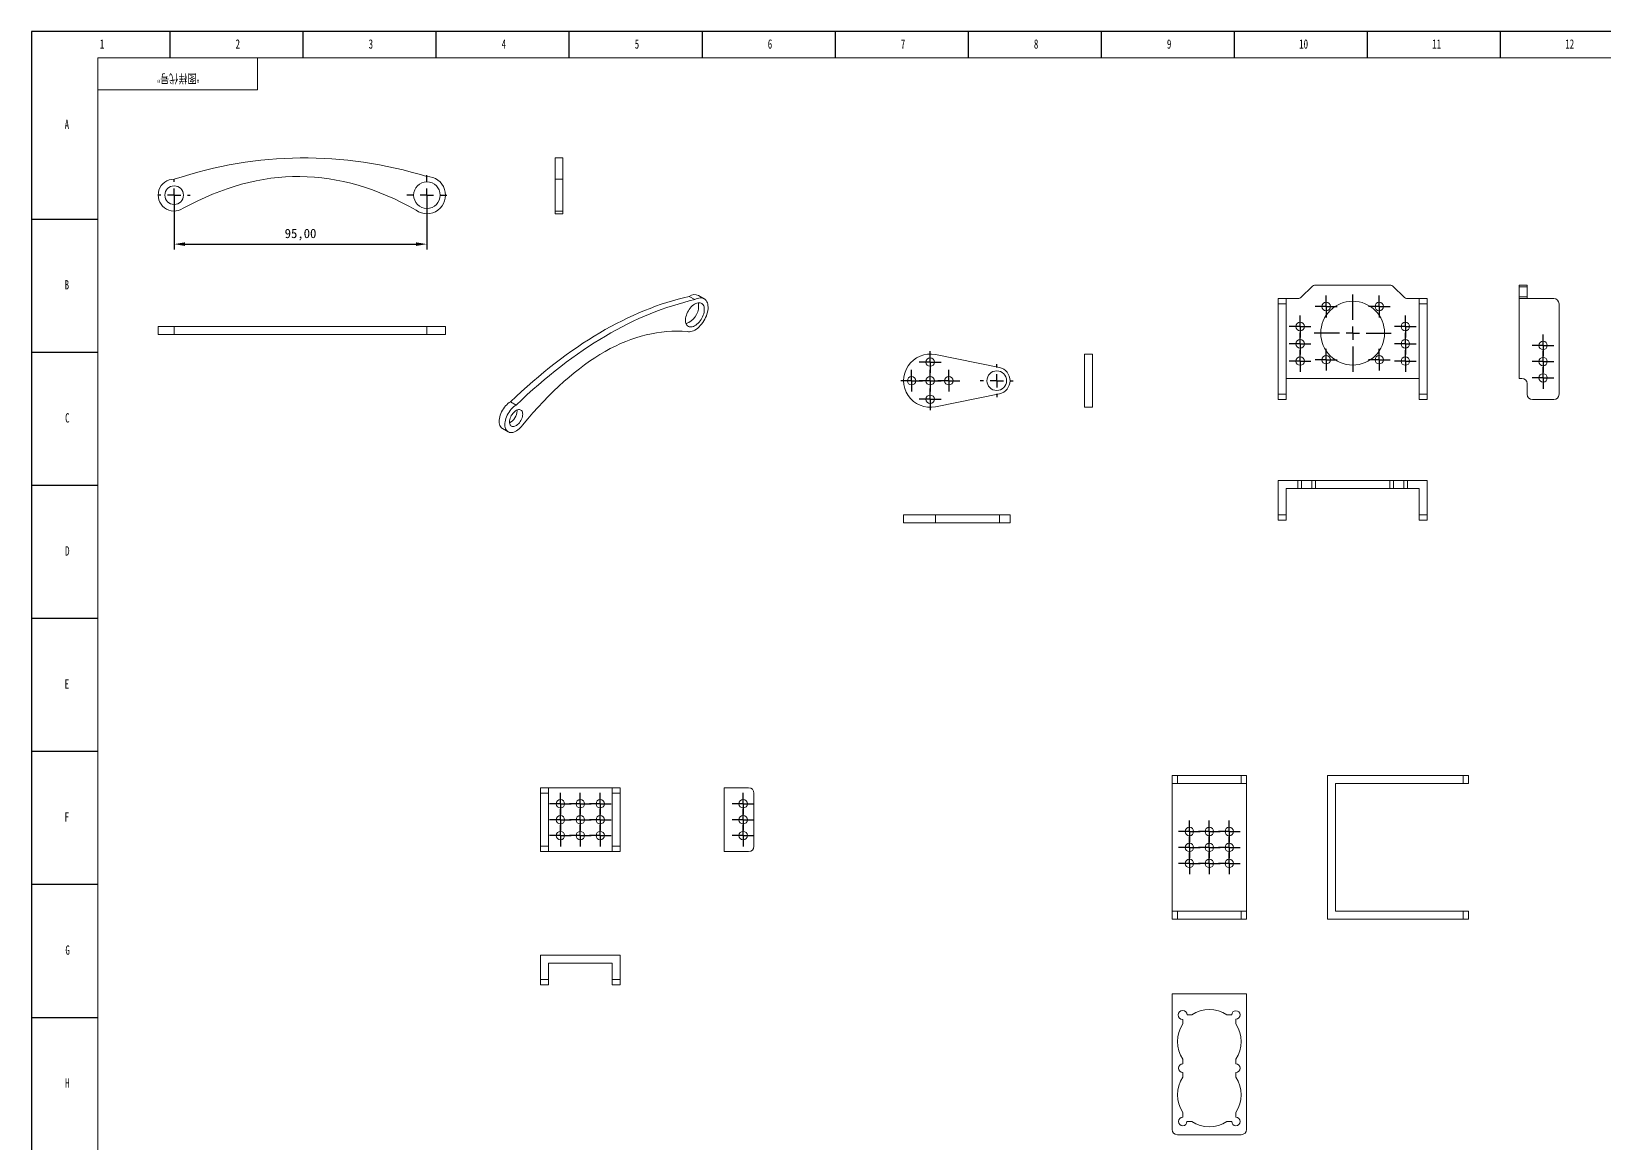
# Model space of a CAD drawing. Header units: millimetres. Extents: x 0 to 1189, y 0 to 841.
# Drawn here: x 0 to 591, y 423 to 841 of the extents above; entities that cross this region are included whole.
import ezdxf

# ---------------------------------------------------------------- set-up
doc = ezdxf.new("R2010")
doc.units = ezdxf.units.MM
doc.header["$PDSIZE"] = -1
for name, color, linetype in [('10', 7, 'Continuous'), ('5', 7, 'Continuous'), ('SLD-0', 7, 'Continuous')]:
    doc.layers.add(name, color=color, linetype=linetype)
doc.styles.add('SLDTEXTSTYLE0', font='TXT', dxfattribs={"width": 0.7, "bigfont": 'bigfont'})
doc.styles.add('SLDTEXTSTYLE5', font='TXT', dxfattribs={"width": 0.7})
doc.dimstyles.new('ISO-25', dxfattribs={"dimtxt": 2.5, "dimasz": 2.5, "dimexe": 1.25, "dimexo": 0.625, "dimtad": 1, "dimtxsty": 'Standard', "dimcen": 2.5, "dimadec": 0, "dimazin": 0, "dimtfac": 1, "dimtmove": 0, "dimatfit": 3, "dimfxl": 1, "dimarcsym": 0})

# ---------------------------------------------------------------- blocks, each defined once
blk = doc.blocks.new('SW_CENTERMARKSYMBOL_0')
at = {"layer": '10', "color": 0}
for p, q in [((0, 5), (0, 7.5)), ((-5, 0), (-7.5, 0)), ((0, 0), (-2.5, 0)), ((0, 0), (0, 2.5)), ((0, 0), (0, -2.5)), ((0, 0), (2.5, 0)), ((5, 0), (7.5, 0)), ((0, -5), (0, -7.5))]:
    blk.add_line(p, q, dxfattribs=at)
blk = doc.blocks.new('SW_CENTERMARKSYMBOL_1')
at = {"layer": '10', "color": 0}
for p, q in [((0, 5), (0, 6)), ((-5, 0), (-6, 0)), ((0, 0), (-2.5, 0)), ((0, 0), (0, 2.5)), ((0, 0), (0, -2.5)), ((0, 0), (2.5, 0)), ((5, 0), (6, 0)), ((0, -5), (0, -6))]:
    blk.add_line(p, q, dxfattribs=at)
blk = doc.blocks.new('SW_CENTERMARKSYMBOL_2')
at = {"layer": '10', "color": 0}
for p, q in [((0, 5), (0, 6.2)), ((-5, 0), (-6.2, 0)), ((0, 0), (-2.5, 0)), ((0, 0), (0, 2.5)), ((0, 0), (0, -2.5)), ((0, 0), (2.5, 0)), ((5, 0), (6.2, 0)), ((0, -5), (0, -6.2))]:
    blk.add_line(p, q, dxfattribs=at)
blk = doc.blocks.new('SW_CENTERMARKSYMBOL_3')
at = {"layer": '10', "color": 0}
for p, q in [((-2.5, 0), (-4.1, 0)), ((0, 0), (-2.5, 0)), ((0, 2.5), (0, 4.1)), ((0, 0), (0, 2.5)), ((0, 0), (0, -2.5)), ((0, 0), (2.5, 0)), ((2.5, 0), (4.1, 0)), ((0, -2.5), (0, -4.1))]:
    blk.add_line(p, q, dxfattribs=at)
blk = doc.blocks.new('SW_CENTERMARKSYMBOL_4')
at = {"layer": '10', "color": 0}
for p, q in [((-2.5, 0), (-4.1, 0)), ((0, 0), (-2.5, 0)), ((0, 2.5), (0, 4.1)), ((0, 0), (0, 2.5)), ((0, 0), (0, -2.5)), ((0, 0), (2.5, 0)), ((2.5, 0), (4.1, 0)), ((0, -2.5), (0, -4.1))]:
    blk.add_line(p, q, dxfattribs=at)
blk = doc.blocks.new('SW_CENTERMARKSYMBOL_5')
at = {"layer": '10', "color": 0}
for p, q in [((-2.5, 0), (-4.1, 0)), ((0, 0), (-2.5, 0)), ((0, 2.5), (0, 4.1)), ((0, 0), (0, 2.5)), ((0, 0), (0, -2.5)), ((0, 0), (2.5, 0)), ((2.5, 0), (4.1, 0)), ((0, -2.5), (0, -4.1))]:
    blk.add_line(p, q, dxfattribs=at)
blk = doc.blocks.new('SW_CENTERMARKSYMBOL_6')
at = {"layer": '10', "color": 0}
for p, q in [((-2.5, 0), (-4.1, 0)), ((0, 0), (-2.5, 0)), ((0, 2.5), (0, 4.1)), ((0, 0), (0, 2.5)), ((0, 0), (0, -2.5)), ((0, 0), (2.5, 0)), ((2.5, 0), (4.1, 0)), ((0, -2.5), (0, -4.1))]:
    blk.add_line(p, q, dxfattribs=at)
blk = doc.blocks.new('SW_CENTERMARKSYMBOL_7')
at = {"layer": '10', "color": 0}
for p, q in [((-2.5, 0), (-4.1, 0)), ((0, 0), (-2.5, 0)), ((0, 2.5), (0, 4.1)), ((0, 0), (0, 2.5)), ((0, 0), (0, -2.5)), ((0, 0), (2.5, 0)), ((2.5, 0), (4.1, 0)), ((0, -2.5), (0, -4.1))]:
    blk.add_line(p, q, dxfattribs=at)
blk = doc.blocks.new('SW_CENTERMARKSYMBOL_8')
at = {"layer": '10', "color": 0}
for p, q in [((-2.5, 0), (-4.1, 0)), ((0, 0), (-2.5, 0)), ((0, 2.5), (0, 4.1)), ((0, 0), (0, 2.5)), ((0, 0), (0, -2.5)), ((0, 0), (2.5, 0)), ((2.5, 0), (4.1, 0)), ((0, -2.5), (0, -4.1))]:
    blk.add_line(p, q, dxfattribs=at)
blk = doc.blocks.new('SW_CENTERMARKSYMBOL_9')
at = {"layer": '10', "color": 0}
for p, q in [((-2.5, 0), (-4.1, 0)), ((0, 0), (-2.5, 0)), ((0, 2.5), (0, 4.1)), ((0, 0), (0, 2.5)), ((0, 0), (0, -2.5)), ((0, 0), (2.5, 0)), ((2.5, 0), (4.1, 0)), ((0, -2.5), (0, -4.1))]:
    blk.add_line(p, q, dxfattribs=at)
blk = doc.blocks.new('SW_CENTERMARKSYMBOL_10')
at = {"layer": '10', "color": 0}
for p, q in [((-2.5, 0), (-4.1, 0)), ((0, 0), (-2.5, 0)), ((0, 2.5), (0, 4.1)), ((0, 0), (0, 2.5)), ((0, 0), (0, -2.5)), ((0, 0), (2.5, 0)), ((2.5, 0), (4.1, 0)), ((0, -2.5), (0, -4.1))]:
    blk.add_line(p, q, dxfattribs=at)
blk = doc.blocks.new('SW_CENTERMARKSYMBOL_11')
at = {"layer": '10', "color": 0}
for p, q in [((-2.5, 0), (-4.1, 0)), ((0, 0), (-2.5, 0)), ((0, 2.5), (0, 4.1)), ((0, 0), (0, 2.5)), ((0, 0), (0, -2.5)), ((0, 0), (2.5, 0)), ((2.5, 0), (4.1, 0)), ((0, -2.5), (0, -4.1))]:
    blk.add_line(p, q, dxfattribs=at)
blk = doc.blocks.new('SW_CENTERMARKSYMBOL_12')
at = {"layer": '10', "color": 0}
for p, q in [((-2.5, 0), (-4.1, 0)), ((0, 0), (-2.5, 0)), ((0, 2.5), (0, 4.1)), ((0, 0), (0, 2.5)), ((0, 0), (0, -2.5)), ((0, 0), (2.5, 0)), ((2.5, 0), (4.1, 0)), ((0, -2.5), (0, -4.1))]:
    blk.add_line(p, q, dxfattribs=at)
blk = doc.blocks.new('SW_CENTERMARKSYMBOL_13')
at = {"layer": '10', "color": 0}
for p, q in [((-2.5, 0), (-4.1, 0)), ((0, 0), (-2.5, 0)), ((0, 2.5), (0, 4.1)), ((0, 0), (0, 2.5)), ((0, 0), (0, -2.5)), ((0, 0), (2.5, 0)), ((2.5, 0), (4.1, 0)), ((0, -2.5), (0, -4.1))]:
    blk.add_line(p, q, dxfattribs=at)
blk = doc.blocks.new('SW_CENTERMARKSYMBOL_14')
at = {"layer": '10', "color": 0}
for p, q in [((-2.5, 0), (-4.1, 0)), ((0, 0), (-2.5, 0)), ((0, 2.5), (0, 4.1)), ((0, 0), (0, 2.5)), ((0, 0), (0, -2.5)), ((0, 0), (2.5, 0)), ((2.5, 0), (4.1, 0)), ((0, -2.5), (0, -4.1))]:
    blk.add_line(p, q, dxfattribs=at)
blk = doc.blocks.new('SW_CENTERMARKSYMBOL_15')
at = {"layer": '10', "color": 0}
for p, q in [((0, 5), (0, 14.5)), ((-5, 0), (-14.5, 0)), ((0, 0), (-2.5, 0)), ((0, 0), (0, 2.5)), ((0, 0), (0, -2.5)), ((0, 0), (2.5, 0)), ((5, 0), (14.5, 0)), ((0, -5), (0, -14.5))]:
    blk.add_line(p, q, dxfattribs=at)
blk = doc.blocks.new('SW_CENTERMARKSYMBOL_16')
at = {"layer": '10', "color": 0}
for p, q in [((-2.5, 0), (-4.1, 0)), ((0, 0), (-2.5, 0)), ((0, 2.5), (0, 4.1)), ((0, 0), (0, 2.5)), ((0, 0), (0, -2.5)), ((0, 0), (2.5, 0)), ((2.5, 0), (4.1, 0)), ((0, -2.5), (0, -4.1))]:
    blk.add_line(p, q, dxfattribs=at)
blk = doc.blocks.new('SW_CENTERMARKSYMBOL_17')
at = {"layer": '10', "color": 0}
for p, q in [((-2.5, 0), (-4.1, 0)), ((0, 0), (-2.5, 0)), ((0, 2.5), (0, 4.1)), ((0, 0), (0, 2.5)), ((0, 0), (0, -2.5)), ((0, 0), (2.5, 0)), ((2.5, 0), (4.1, 0)), ((0, -2.5), (0, -4.1))]:
    blk.add_line(p, q, dxfattribs=at)
blk = doc.blocks.new('SW_CENTERMARKSYMBOL_18')
at = {"layer": '10', "color": 0}
for p, q in [((-2.5, 0), (-4.1, 0)), ((0, 0), (-2.5, 0)), ((0, 2.5), (0, 4.1)), ((0, 0), (0, 2.5)), ((0, 0), (0, -2.5)), ((0, 0), (2.5, 0)), ((2.5, 0), (4.1, 0)), ((0, -2.5), (0, -4.1))]:
    blk.add_line(p, q, dxfattribs=at)
blk = doc.blocks.new('SW_CENTERMARKSYMBOL_19')
at = {"layer": '10', "color": 0}
for p, q in [((-2.5, 0), (-4.1, 0)), ((0, 0), (-2.5, 0)), ((0, 2.5), (0, 4.1)), ((0, 0), (0, 2.5)), ((0, 0), (0, -2.5)), ((0, 0), (2.5, 0)), ((2.5, 0), (4.1, 0)), ((0, -2.5), (0, -4.1))]:
    blk.add_line(p, q, dxfattribs=at)
blk = doc.blocks.new('SW_CENTERMARKSYMBOL_20')
at = {"layer": '10', "color": 0}
for p, q in [((-2.5, 0), (-4.1, 0)), ((0, 0), (-2.5, 0)), ((0, 2.5), (0, 4.1)), ((0, 0), (0, 2.5)), ((0, 0), (0, -2.5)), ((0, 0), (2.5, 0)), ((2.5, 0), (4.1, 0)), ((0, -2.5), (0, -4.1))]:
    blk.add_line(p, q, dxfattribs=at)
blk = doc.blocks.new('SW_CENTERMARKSYMBOL_21')
at = {"layer": '10', "color": 0}
for p, q in [((-2.5, 0), (-4.1, 0)), ((0, 0), (-2.5, 0)), ((0, 2.5), (0, 4.1)), ((0, 0), (0, 2.5)), ((0, 0), (0, -2.5)), ((0, 0), (2.5, 0)), ((2.5, 0), (4.1, 0)), ((0, -2.5), (0, -4.1))]:
    blk.add_line(p, q, dxfattribs=at)
blk = doc.blocks.new('SW_CENTERMARKSYMBOL_48')
at = {"layer": '10', "color": 0}
for p, q in [((-2.5, 0), (-4.1, 0)), ((0, 0), (-2.5, 0)), ((0, 2.5), (0, 4.1)), ((0, 0), (0, 2.5)), ((0, 0), (0, -2.5)), ((0, 0), (2.5, 0)), ((2.5, 0), (4.1, 0)), ((0, -2.5), (0, -4.1))]:
    blk.add_line(p, q, dxfattribs=at)
blk = doc.blocks.new('SW_CENTERMARKSYMBOL_49')
at = {"layer": '10', "color": 0}
for p, q in [((-2.5, 0), (-4.1, 0)), ((0, 0), (-2.5, 0)), ((0, 2.5), (0, 4.1)), ((0, 0), (0, 2.5)), ((0, 0), (0, -2.5)), ((0, 0), (2.5, 0)), ((2.5, 0), (4.1, 0)), ((0, -2.5), (0, -4.1))]:
    blk.add_line(p, q, dxfattribs=at)
blk = doc.blocks.new('SW_CENTERMARKSYMBOL_50')
at = {"layer": '10', "color": 0}
for p, q in [((-2.5, 0), (-4.1, 0)), ((0, 0), (-2.5, 0)), ((0, 2.5), (0, 4.1)), ((0, 0), (0, 2.5)), ((0, 0), (0, -2.5)), ((0, 0), (2.5, 0)), ((2.5, 0), (4.1, 0)), ((0, -2.5), (0, -4.1))]:
    blk.add_line(p, q, dxfattribs=at)
blk = doc.blocks.new('SW_CENTERMARKSYMBOL_51')
at = {"layer": '10', "color": 0}
for p, q in [((-2.5, 0), (-4.1, 0)), ((0, 0), (-2.5, 0)), ((0, 2.5), (0, 4.1)), ((0, 0), (0, 2.5)), ((0, 0), (0, -2.5)), ((0, 0), (2.5, 0)), ((2.5, 0), (4.1, 0)), ((0, -2.5), (0, -4.1))]:
    blk.add_line(p, q, dxfattribs=at)
blk = doc.blocks.new('SW_CENTERMARKSYMBOL_52')
at = {"layer": '10', "color": 0}
for p, q in [((-2.5, 0), (-4.1, 0)), ((0, 0), (-2.5, 0)), ((0, 2.5), (0, 4.1)), ((0, 0), (0, 2.5)), ((0, 0), (0, -2.5)), ((0, 0), (2.5, 0)), ((2.5, 0), (4.1, 0)), ((0, -2.5), (0, -4.1))]:
    blk.add_line(p, q, dxfattribs=at)
blk = doc.blocks.new('SW_CENTERMARKSYMBOL_53')
at = {"layer": '10', "color": 0}
for p, q in [((-2.5, 0), (-4.1, 0)), ((0, 0), (-2.5, 0)), ((0, 2.5), (0, 4.1)), ((0, 0), (0, 2.5)), ((0, 0), (0, -2.5)), ((0, 0), (2.5, 0)), ((2.5, 0), (4.1, 0)), ((0, -2.5), (0, -4.1))]:
    blk.add_line(p, q, dxfattribs=at)
blk = doc.blocks.new('SW_CENTERMARKSYMBOL_54')
at = {"layer": '10', "color": 0}
for p, q in [((-2.5, 0), (-4.1, 0)), ((0, 0), (-2.5, 0)), ((0, 2.5), (0, 4.1)), ((0, 0), (0, 2.5)), ((0, 0), (0, -2.5)), ((0, 0), (2.5, 0)), ((2.5, 0), (4.1, 0)), ((0, -2.5), (0, -4.1))]:
    blk.add_line(p, q, dxfattribs=at)
blk = doc.blocks.new('SW_CENTERMARKSYMBOL_55')
at = {"layer": '10', "color": 0}
for p, q in [((-2.5, 0), (-4.1, 0)), ((0, 0), (-2.5, 0)), ((0, 2.5), (0, 4.1)), ((0, 0), (0, 2.5)), ((0, 0), (0, -2.5)), ((0, 0), (2.5, 0)), ((2.5, 0), (4.1, 0)), ((0, -2.5), (0, -4.1))]:
    blk.add_line(p, q, dxfattribs=at)
blk = doc.blocks.new('SW_CENTERMARKSYMBOL_56')
at = {"layer": '10', "color": 0}
for p, q in [((-2.5, 0), (-4.1, 0)), ((0, 0), (-2.5, 0)), ((0, 2.5), (0, 4.1)), ((0, 0), (0, 2.5)), ((0, 0), (0, -2.5)), ((0, 0), (2.5, 0)), ((2.5, 0), (4.1, 0)), ((0, -2.5), (0, -4.1))]:
    blk.add_line(p, q, dxfattribs=at)
blk = doc.blocks.new('SW_CENTERMARKSYMBOL_57')
at = {"layer": '10', "color": 0}
for p, q in [((-2.5, 0), (-4.1, 0)), ((0, 0), (-2.5, 0)), ((0, 2.5), (0, 4.1)), ((0, 0), (0, 2.5)), ((0, 0), (0, -2.5)), ((0, 0), (2.5, 0)), ((2.5, 0), (4.1, 0)), ((0, -2.5), (0, -4.1))]:
    blk.add_line(p, q, dxfattribs=at)
blk = doc.blocks.new('SW_CENTERMARKSYMBOL_58')
at = {"layer": '10', "color": 0}
for p, q in [((-2.5, 0), (-4.1, 0)), ((0, 0), (-2.5, 0)), ((0, 2.5), (0, 4.1)), ((0, 0), (0, 2.5)), ((0, 0), (0, -2.5)), ((0, 0), (2.5, 0)), ((2.5, 0), (4.1, 0)), ((0, -2.5), (0, -4.1))]:
    blk.add_line(p, q, dxfattribs=at)
blk = doc.blocks.new('SW_CENTERMARKSYMBOL_59')
at = {"layer": '10', "color": 0}
for p, q in [((-2.5, 0), (-4.1, 0)), ((0, 0), (-2.5, 0)), ((0, 2.5), (0, 4.1)), ((0, 0), (0, 2.5)), ((0, 0), (0, -2.5)), ((0, 0), (2.5, 0)), ((2.5, 0), (4.1, 0)), ((0, -2.5), (0, -4.1))]:
    blk.add_line(p, q, dxfattribs=at)
blk = doc.blocks.new('SW_CENTERMARKSYMBOL_60')
at = {"layer": '10', "color": 0}
for p, q in [((-2.5, 0), (-4.1, 0)), ((0, 0), (-2.5, 0)), ((0, 2.5), (0, 4.1)), ((0, 0), (0, 2.5)), ((0, 0), (0, -2.5)), ((0, 0), (2.5, 0)), ((2.5, 0), (4.1, 0)), ((0, -2.5), (0, -4.1))]:
    blk.add_line(p, q, dxfattribs=at)
blk = doc.blocks.new('SW_CENTERMARKSYMBOL_61')
at = {"layer": '10', "color": 0}
for p, q in [((-2.5, 0), (-4.1, 0)), ((0, 0), (-2.5, 0)), ((0, 2.5), (0, 4.1)), ((0, 0), (0, 2.5)), ((0, 0), (0, -2.5)), ((0, 0), (2.5, 0)), ((2.5, 0), (4.1, 0)), ((0, -2.5), (0, -4.1))]:
    blk.add_line(p, q, dxfattribs=at)
blk = doc.blocks.new('SW_CENTERMARKSYMBOL_62')
at = {"layer": '10', "color": 0}
for p, q in [((-2.5, 0), (-4.1, 0)), ((0, 0), (-2.5, 0)), ((0, 2.5), (0, 4.1)), ((0, 0), (0, 2.5)), ((0, 0), (0, -2.5)), ((0, 0), (2.5, 0)), ((2.5, 0), (4.1, 0)), ((0, -2.5), (0, -4.1))]:
    blk.add_line(p, q, dxfattribs=at)
blk = doc.blocks.new('SW_CENTERMARKSYMBOL_63')
at = {"layer": '10', "color": 0}
for p, q in [((-2.5, 0), (-4.1, 0)), ((0, 0), (-2.5, 0)), ((0, 2.5), (0, 4.1)), ((0, 0), (0, 2.5)), ((0, 0), (0, -2.5)), ((0, 0), (2.5, 0)), ((2.5, 0), (4.1, 0)), ((0, -2.5), (0, -4.1))]:
    blk.add_line(p, q, dxfattribs=at)
blk = doc.blocks.new('SW_CENTERMARKSYMBOL_64')
at = {"layer": '10', "color": 0}
for p, q in [((-2.5, 0), (-4.1, 0)), ((0, 0), (-2.5, 0)), ((0, 2.5), (0, 4.1)), ((0, 0), (0, 2.5)), ((0, 0), (0, -2.5)), ((0, 0), (2.5, 0)), ((2.5, 0), (4.1, 0)), ((0, -2.5), (0, -4.1))]:
    blk.add_line(p, q, dxfattribs=at)
blk = doc.blocks.new('SW_CENTERMARKSYMBOL_65')
at = {"layer": '10', "color": 0}
for p, q in [((-2.5, 0), (-4.1, 0)), ((0, 0), (-2.5, 0)), ((0, 2.5), (0, 4.1)), ((0, 0), (0, 2.5)), ((0, 0), (0, -2.5)), ((0, 0), (2.5, 0)), ((2.5, 0), (4.1, 0)), ((0, -2.5), (0, -4.1))]:
    blk.add_line(p, q, dxfattribs=at)
blk = doc.blocks.new('SW_CENTERMARKSYMBOL_66')
at = {"layer": '10', "color": 0}
for p, q in [((-2.5, 0), (-4.1, 0)), ((0, 0), (-2.5, 0)), ((0, 2.5), (0, 4.1)), ((0, 0), (0, 2.5)), ((0, 0), (0, -2.5)), ((0, 0), (2.5, 0)), ((2.5, 0), (4.1, 0)), ((0, -2.5), (0, -4.1))]:
    blk.add_line(p, q, dxfattribs=at)
blk = doc.blocks.new('SW_CENTERMARKSYMBOL_67')
at = {"layer": '10', "color": 0}
for p, q in [((-2.5, 0), (-4.1, 0)), ((0, 0), (-2.5, 0)), ((0, 2.5), (0, 4.1)), ((0, 0), (0, 2.5)), ((0, 0), (0, -2.5)), ((0, 0), (2.5, 0)), ((2.5, 0), (4.1, 0)), ((0, -2.5), (0, -4.1))]:
    blk.add_line(p, q, dxfattribs=at)
blk = doc.blocks.new('SW_CENTERMARKSYMBOL_68')
at = {"layer": '10', "color": 0}
for p, q in [((-2.5, 0), (-4.1, 0)), ((0, 0), (-2.5, 0)), ((0, 2.5), (0, 4.1)), ((0, 0), (0, 2.5)), ((0, 0), (0, -2.5)), ((0, 0), (2.5, 0)), ((2.5, 0), (4.1, 0)), ((0, -2.5), (0, -4.1))]:
    blk.add_line(p, q, dxfattribs=at)
blk = doc.blocks.new('*D135')
at = {"color": 0, "lineweight": -2}
for p, q in [((53.62, 779.48), (53.62, 759.07)), ((148.62, 779.48), (148.62, 759.07)), ((57.7, 761.07), (144.54, 761.07))]:
    blk.add_line(p, q, dxfattribs=at)
at = {"color": 0}
for points in [[(57.7, 761.75), (57.7, 760.39), (53.62, 761.07)], [(144.54, 761.75), (144.54, 760.39), (148.62, 761.07)]]:
    blk.add_solid(points, dxfattribs=at)
at = {"layer": 'Defpoints', "color": 0}
for p in [(53.62, 779.48), (148.62, 779.48), (148.62, 761.07)]:
    blk.add_point(p, dxfattribs=at)
at = {"color": 0, "insert": (101.12, 764.64), "char_height": 3.5, "attachment_point": 5}
blk.add_mtext('95,00', dxfattribs=at)

msp = doc.modelspace()

# ---------------------------------------------------------------- linework, layer by layer
at = {"color": 7, "linetype": 'Continuous', "lineweight": 15}
for p, q in [((199.758, 793.487), (196.758, 793.487)), ((199.758, 785.48), (196.758, 785.48)), ((196.758, 785.48), (196.758, 773.48)), ((199.758, 785.48), (199.758, 773.48)), ((196.758, 773.48), (199.758, 773.48)), ((196.758, 773.48), (196.758, 772.48)), ((196.758, 772.48), (199.758, 772.48)), ((199.758, 773.48), (199.758, 772.48)), ((477.339, 741.22), (481.17, 745.051)), ((510.475, 745.637), (482.584, 745.637)), ((515.72, 741.22), (511.889, 745.051)), ((559.069, 745.637), (562.069, 745.637)), ((559.069, 745.051), (559.069, 745.637)), ((562.069, 745.051), (559.069, 745.051)), ((559.069, 741.22), (559.069, 745.051)), ((562.069, 745.637), (562.069, 745.051)), ((562.069, 741.22), (562.069, 745.051)), ((249.327, 740.212), (247.206, 741.437)), ((252.827, 740.559), (250.706, 741.783)), ((468.529, 738.635), (468.529, 740.635)), ((468.529, 740.635), (471.529, 740.635)), ((471.529, 738.635), (468.529, 738.635)), ((468.529, 738.635), (468.529, 704.635)), ((471.529, 740.635), (471.529, 738.635)), ((471.529, 740.635), (475.925, 740.635)), ((471.529, 704.635), (471.529, 738.635)), ((517.134, 740.635), (521.529, 740.635)), ((521.529, 740.635), (524.529, 740.635)), ((521.529, 738.635), (521.529, 740.635)), ((524.529, 738.635), (521.529, 738.635)), ((521.529, 738.635), (521.529, 704.635)), ((524.529, 740.635), (524.529, 738.635)), ((524.529, 704.635), (524.529, 738.635)), ((559.069, 741.22), (562.069, 741.22)), ((559.069, 740.635), (559.069, 741.22)), ((559.069, 710.635), (559.069, 740.635)), ((572.069, 740.635), (559.069, 740.635)), ((562.069, 741.22), (562.069, 740.635)), ((574.069, 738.635), (574.069, 704.635)), ((47.623, 730.084), (47.623, 727.084)), ((53.623, 730.084), (47.623, 730.084)), ((53.623, 727.084), (47.623, 727.084)), ((53.623, 727.084), (53.623, 730.084)), ((148.623, 727.084), (148.623, 730.084)), ((155.623, 730.084), (148.623, 730.084)), ((155.623, 727.084), (148.623, 727.084)), ((155.623, 727.084), (155.623, 730.084)), ((339.76, 719.553), (363.76, 714.654)), ((398.687, 719.755), (395.687, 719.755)), ((395.687, 719.755), (395.687, 699.755)), ((398.687, 719.755), (398.687, 699.755)), ((471.529, 710.635), (521.529, 710.635)), ((560.069, 710.635), (559.069, 710.635)), ((339.76, 699.957), (363.76, 704.856)), ((468.529, 704.635), (471.529, 704.635)), ((468.529, 702.635), (468.529, 704.635)), ((471.529, 704.635), (471.529, 702.635)), ((521.529, 704.635), (524.529, 704.635)), ((521.529, 702.635), (521.529, 704.635)), ((524.529, 704.635), (524.529, 702.635)), ((562.069, 708.635), (562.069, 704.635)), ((182.152, 700.616), (180.031, 701.841)), ((182.506, 698.37), (182.483, 698.74)), ((395.687, 699.755), (398.687, 699.755)), ((471.529, 702.635), (468.529, 702.635)), ((524.529, 702.635), (521.529, 702.635)), ((572.069, 702.635), (564.069, 702.635)), ((177.031, 691.745), (179.152, 690.521)), ((468.529, 659.285), (468.529, 672.285)), ((468.529, 672.285), (475.925, 672.285)), ((471.529, 659.285), (471.529, 669.285)), ((471.529, 669.285), (475.925, 669.285)), ((475.925, 669.285), (475.925, 672.285)), ((475.925, 672.285), (477.339, 672.285)), ((477.339, 669.285), (475.925, 669.285)), ((477.339, 672.285), (477.339, 669.285)), ((477.339, 672.285), (481.17, 672.285)), ((477.339, 669.285), (481.17, 669.285)), ((481.17, 669.285), (481.17, 672.285)), ((481.17, 672.285), (482.584, 672.285)), ((482.584, 669.285), (481.17, 669.285)), ((482.584, 672.285), (482.584, 669.285)), ((510.475, 672.285), (482.584, 672.285)), ((510.475, 669.285), (482.584, 669.285)), ((510.475, 669.285), (510.475, 672.285)), ((510.475, 672.285), (511.889, 672.285)), ((511.889, 669.285), (510.475, 669.285)), ((511.889, 672.285), (511.889, 669.285)), ((515.72, 672.285), (511.889, 672.285)), ((515.72, 669.285), (511.889, 669.285)), ((515.72, 669.285), (515.72, 672.285)), ((515.72, 672.285), (517.134, 672.285)), ((517.134, 669.285), (515.72, 669.285)), ((517.134, 672.285), (517.134, 669.285)), ((517.134, 672.285), (524.529, 672.285)), ((517.134, 669.285), (521.529, 669.285)), ((521.529, 659.285), (521.529, 669.285)), ((524.529, 659.285), (524.529, 672.285)), ((327.76, 659.332), (327.76, 656.332)), ((339.76, 659.332), (327.76, 659.332)), ((339.76, 656.332), (327.76, 656.332)), ((339.76, 656.332), (339.76, 659.332)), ((339.76, 659.332), (363.76, 659.332)), ((339.76, 656.332), (363.76, 656.332)), ((363.76, 656.332), (363.76, 659.332)), ((367.76, 659.332), (363.76, 659.332)), ((367.76, 656.332), (363.76, 656.332)), ((367.76, 656.332), (367.76, 659.332)), ((468.529, 659.285), (471.529, 659.285)), ((468.529, 657.285), (468.529, 659.285)), ((471.529, 657.285), (468.529, 657.285)), ((471.529, 659.285), (471.529, 657.285)), ((521.529, 659.285), (524.529, 659.285)), ((521.529, 657.285), (521.529, 659.285)), ((524.529, 657.285), (521.529, 657.285)), ((524.529, 659.285), (524.529, 657.285)), ((428.646, 558.367), (428.646, 561.367)), ((428.646, 561.367), (430.646, 561.367)), ((430.646, 561.367), (430.646, 558.367)), ((454.646, 561.367), (430.646, 561.367)), ((454.646, 558.367), (454.646, 561.367)), ((454.646, 561.367), (456.646, 561.367)), ((456.646, 561.367), (456.646, 558.367)), ((487.041, 507.367), (487.041, 561.367)), ((538.041, 561.367), (487.041, 561.367)), ((538.041, 558.367), (538.041, 561.367)), ((538.041, 561.367), (540.041, 561.367)), ((540.041, 561.367), (540.041, 558.367)), ((191.269, 556.78), (194.269, 556.78)), ((191.269, 554.78), (191.269, 556.78)), ((194.269, 556.78), (194.269, 554.78)), ((218.269, 556.78), (194.269, 556.78)), ((218.269, 556.78), (221.269, 556.78)), ((218.269, 554.78), (218.269, 556.78)), ((221.269, 556.78), (221.269, 554.78)), ((269.509, 556.78), (260.379, 556.78)), ((260.379, 556.78), (260.379, 532.78)), ((430.646, 558.367), (428.646, 558.367)), ((428.646, 510.367), (428.646, 558.367)), ((430.646, 558.367), (454.646, 558.367)), ((456.646, 558.367), (454.646, 558.367)), ((456.646, 558.367), (456.646, 510.367)), ((490.041, 510.367), (490.041, 558.367)), ((538.041, 558.367), (490.041, 558.367)), ((540.041, 558.367), (538.041, 558.367)), ((194.269, 554.78), (191.269, 554.78)), ((191.269, 554.78), (191.269, 534.78)), ((194.269, 534.78), (194.269, 554.78)), ((221.269, 554.78), (218.269, 554.78)), ((218.269, 554.78), (218.269, 534.78)), ((221.269, 534.78), (221.269, 554.78)), ((271.509, 554.78), (271.509, 534.78)), ((191.269, 534.78), (194.269, 534.78)), ((191.269, 532.78), (191.269, 534.78)), ((194.269, 532.78), (191.269, 532.78)), ((194.269, 534.78), (194.269, 532.78)), ((194.269, 532.78), (218.269, 532.78)), ((218.269, 534.78), (221.269, 534.78)), ((218.269, 532.78), (218.269, 534.78)), ((221.269, 532.78), (218.269, 532.78)), ((221.269, 534.78), (221.269, 532.78)), ((269.509, 532.78), (260.379, 532.78)), ((428.646, 507.367), (428.646, 510.367)), ((428.646, 510.367), (430.646, 510.367)), ((430.646, 510.367), (430.646, 507.367)), ((454.646, 510.367), (430.646, 510.367)), ((454.646, 507.367), (454.646, 510.367)), ((454.646, 510.367), (456.646, 510.367)), ((456.646, 510.367), (456.646, 507.367)), ((538.041, 510.367), (490.041, 510.367)), ((538.041, 507.367), (538.041, 510.367)), ((538.041, 510.367), (540.041, 510.367)), ((540.041, 510.367), (540.041, 507.367)), ((430.646, 507.367), (428.646, 507.367)), ((430.646, 507.367), (454.646, 507.367)), ((456.646, 507.367), (454.646, 507.367)), ((538.041, 507.367), (487.041, 507.367)), ((540.041, 507.367), (538.041, 507.367)), ((191.269, 484.721), (191.269, 493.851)), ((221.269, 493.851), (191.269, 493.851)), ((218.269, 490.851), (194.269, 490.851)), ((194.269, 484.721), (194.269, 490.851)), ((218.269, 484.721), (218.269, 490.851)), ((221.269, 484.721), (221.269, 493.851)), ((191.269, 484.721), (194.269, 484.721)), ((191.269, 482.721), (191.269, 484.721)), ((194.269, 484.721), (194.269, 482.721)), ((218.269, 484.721), (221.269, 484.721)), ((218.269, 482.721), (218.269, 484.721)), ((221.269, 484.721), (221.269, 482.721)), ((194.269, 482.721), (191.269, 482.721)), ((221.269, 482.721), (218.269, 482.721)), ((428.646, 428.391), (428.646, 479.391)), ((456.646, 479.391), (428.646, 479.391)), ((456.646, 428.391), (456.646, 479.391)), ((432.646, 468.024), (432.646, 469.691)), ((434.346, 471.391), (436.013, 471.391)), ((449.28, 471.391), (451.046, 471.391)), ((452.646, 468.024), (452.646, 469.791)), ((432.646, 452.991), (432.646, 454.757)), ((432.646, 449.791), (432.646, 448.024)), ((452.646, 452.991), (452.646, 454.757)), ((452.646, 448.024), (452.646, 449.791)), ((432.646, 434.757), (432.646, 432.991)), ((436.013, 431.391), (434.246, 431.391)), ((449.28, 431.391), (451.046, 431.391)), ((452.646, 432.991), (452.646, 434.757)), ((454.646, 426.391), (430.646, 426.391))]:
    msp.add_line(p, q, dxfattribs=at)
at = {"color": 7, "linetype": 'Continuous', "lineweight": 15, "flags": 128}
for points in [[(252.863, 736.537), (252.836, 737.024), (252.756, 737.472), (252.624, 737.874), (252.442, 738.226), (252.213, 738.521), (251.94, 738.755), (251.627, 738.925), (251.28, 739.027), (250.903, 739.061), (250.502, 739.025), (250.084, 738.921), (249.653, 738.75), (249.218, 738.514), (248.785, 738.218), (248.36, 737.865), (247.949, 737.461), (247.559, 737.012), (247.197, 736.524), (246.866, 736.007), (246.573, 735.466), (246.321, 734.91), (246.115, 734.349), (245.958, 733.789), (245.852, 733.24), (245.798, 732.711), (245.798, 732.208), (245.852, 731.74), (245.958, 731.314), (246.115, 730.936), (246.321, 730.612), (246.573, 730.347), (246.866, 730.144), (247.197, 730.008), (247.559, 729.94), (247.949, 729.941), (248.36, 730.011), (248.785, 730.149), (249.218, 730.353), (249.653, 730.619), (250.084, 730.945), (250.502, 731.324), (250.903, 731.751), (251.28, 732.22), (251.627, 732.724), (251.94, 733.254), (252.213, 733.803), (252.442, 734.363), (252.624, 734.925), (252.756, 735.48), (252.836, 736.02), (252.863, 736.537)], [(246.447, 728.185), (246.883, 728.115), (247.345, 728.115), (247.829, 728.184), (248.329, 728.322), (248.841, 728.527), (249.357, 728.798), (249.873, 729.131), (250.384, 729.522), (250.882, 729.968), (251.364, 730.463), (251.824, 731.002), (252.256, 731.579), (252.656, 732.188), (253.02, 732.823), (253.344, 733.475), (253.624, 734.139), (253.857, 734.806), (254.04, 735.471), (254.172, 736.124), (254.251, 736.76), (254.277, 737.371), (254.248, 737.951), (254.166, 738.493), (254.031, 738.991), (253.845, 739.441), (253.609, 739.836), (253.326, 740.173), (253, 740.448), (252.634, 740.658), (252.232, 740.801), (251.798, 740.875), (251.337, 740.88), (250.854, 740.815), (250.354, 740.681), (249.844, 740.479), (249.327, 740.212)], [(180.031, 701.841), (179.551, 701.532), (179.077, 701.165), (178.615, 700.743), (178.172, 700.273), (177.753, 699.759), (177.362, 699.21), (177.006, 698.631), (176.689, 698.031), (176.415, 697.417), (176.187, 696.797), (176.008, 696.178), (175.882, 695.569), (175.808, 694.978), (175.789, 694.412), (175.824, 693.879), (175.913, 693.385), (176.055, 692.937), (176.248, 692.54), (176.489, 692.199), (176.777, 691.92), (177.031, 691.745)], [(182.152, 700.616), (181.672, 700.308), (181.198, 699.94), (180.737, 699.519), (180.293, 699.048), (179.874, 698.535), (179.484, 697.985), (179.128, 697.407), (178.81, 696.807), (178.536, 696.192), (178.308, 695.572), (178.13, 694.953), (178.003, 694.345), (177.929, 693.754), (177.91, 693.188), (177.945, 692.654), (178.034, 692.16), (178.176, 691.712), (178.369, 691.315), (178.611, 690.974), (178.898, 690.695), (179.227, 690.48), (179.593, 690.332), (179.992, 690.253), (180.419, 690.245), (180.869, 690.306), (181.334, 690.437), (181.81, 690.636), (182.291, 690.901), (182.77, 691.227), (183.241, 691.61), (183.698, 692.047), (184.135, 692.53), (184.546, 693.054)], [(184.627, 697.146), (184.599, 697.556), (184.517, 697.925), (184.382, 698.244), (184.197, 698.507), (183.966, 698.708), (183.695, 698.842), (183.39, 698.906), (183.056, 698.899), (182.703, 698.821), (182.337, 698.674), (181.967, 698.46), (181.601, 698.185), (181.248, 697.855), (180.915, 697.478), (180.609, 697.061), (180.338, 696.613), (180.107, 696.146), (179.922, 695.67), (179.787, 695.194), (179.705, 694.73), (179.677, 694.288), (179.705, 693.878), (179.787, 693.509), (179.922, 693.19), (180.107, 692.927), (180.338, 692.726), (180.609, 692.592), (180.915, 692.528), (181.248, 692.535), (181.601, 692.613), (181.967, 692.76), (182.337, 692.974), (182.703, 693.249), (183.056, 693.579), (183.39, 693.956), (183.695, 694.373), (183.966, 694.82), (184.197, 695.288), (184.382, 695.764), (184.517, 696.24), (184.599, 696.704), (184.627, 697.146)]]:
    msp.add_lwpolyline(points, dxfattribs=at)
at = {"color": 7, "linetype": 'Continuous', "lineweight": 15}
for centre, radius in [((53.623, 779.48), 3.5), ((148.623, 779.48), 5), ((496.529, 727.635), 12), ((486.529, 737.635), 1.6), ((506.529, 737.635), 1.6), ((476.753, 730.135), 1.6), ((516.306, 730.135), 1.6), ((476.753, 723.635), 1.6), ((516.306, 723.635), 1.6), ((568.067, 723.035), 1.6), ((337.76, 716.755), 1.6), ((476.753, 717.135), 1.6), ((486.529, 717.635), 1.6), ((506.529, 717.635), 1.6), ((516.306, 717.135), 1.6), ((568.067, 716.91), 1.6), ((330.76, 709.755), 1.6), ((337.76, 709.755), 1.6), ((344.76, 709.755), 1.6), ((362.76, 709.755), 3.7), ((568.067, 710.785), 1.6), ((337.76, 702.755), 1.6), ((198.769, 550.78), 1.6), ((206.269, 550.78), 1.6), ((213.769, 550.78), 1.6), ((267.441, 550.78), 1.6), ((198.769, 544.78), 1.6), ((206.269, 544.78), 1.6), ((213.769, 544.78), 1.6), ((267.441, 544.78), 1.6), ((198.769, 538.78), 1.6), ((206.269, 538.78), 1.6), ((213.769, 538.78), 1.6), ((267.441, 538.78), 1.6), ((435.146, 540.367), 1.6), ((442.646, 540.367), 1.6), ((450.146, 540.367), 1.6), ((435.146, 534.367), 1.6), ((442.646, 534.367), 1.6), ((450.146, 534.367), 1.6), ((435.146, 528.367), 1.6), ((442.646, 528.367), 1.6), ((450.146, 528.367), 1.6)]:
    msp.add_circle(centre, radius, dxfattribs=at)
for centre, radius, start, end in [((148.623, 779.48), 7, 234.416671, 90), ((53.623, 779.48), 6, 90, 304.355049), ((482.584, 743.637), 2, 90, 135), ((510.475, 743.637), 2, 45, 90), ((249.252, 738.617), 3.484, 65.338832, 125.971638), ((247.205, 737.825), 3.537, 358.98674, 19.92446), ((475.925, 742.635), 2, 270, 315), ((517.134, 742.635), 2, 225, 270), ((572.069, 738.635), 2, 0, 90), ((243.722, 737.826), 7.019, 288.959213, 359.477196), ((337.76, 709.755), 10, 78.463041, 281.536959), ((362.76, 709.755), 5, 281.536959, 78.463041), ((560.069, 708.635), 2, 0, 90), ((564.069, 704.635), 2, 180, 270), ((572.069, 704.635), 2, 270, 0), ((177.288, 698.549), 5.221, 297.513789, 358.040836), ((269.509, 554.78), 2, 0, 90), ((269.509, 534.78), 2, 270, 0), ((432.646, 471.391), 1.7, 0, 270), ((442.646, 461.391), 12, 56.44269, 123.55731), ((452.646, 471.391), 1.6, 270, 180), ((442.646, 461.391), 12, 146.44269, 213.55731), ((442.646, 461.391), 12, 326.44269, 33.55731), ((432.646, 451.391), 1.6, 90, 270), ((452.646, 451.391), 1.6, 270, 90), ((442.646, 441.391), 12, 146.44269, 213.55731), ((442.646, 441.391), 12, 326.44269, 33.55731), ((432.646, 431.391), 1.6, 90, 0), ((442.646, 441.391), 12, 236.44269, 303.55731), ((452.646, 431.391), 1.6, 180, 90), ((430.646, 428.391), 2, 180, 270), ((454.646, 428.391), 2, 270, 0)]:
    msp.add_arc(centre, radius, start, end, dxfattribs=at)
for points in [[(53.623, 785.48), (85.187, 795.812), (116.854, 796.146), (148.623, 786.48)], [(57.009, 774.527), (86.352, 790.714), (115.532, 790.467), (144.55, 773.787)], [(180.031, 701.841), (202.35, 723.162), (224.742, 736.361), (247.206, 741.437)], [(182.152, 700.616), (204.471, 721.937), (226.863, 735.136), (249.327, 740.212)], [(53.623, 730.084), (85.187, 730.084), (116.854, 730.084), (148.623, 730.084)], [(53.623, 727.084), (85.187, 727.084), (116.854, 727.084), (148.623, 727.084)], [(184.546, 693.054), (205.295, 718.25), (225.928, 729.96), (246.447, 728.185)]]:
    msp.add_open_spline(points, degree=3, dxfattribs=at)
for points in [[(196.758, 785.48), (196.758, 786.104), (196.758, 787.346), (196.758, 788.927), (196.758, 790.286), (196.758, 791.405), (196.758, 792.282), (196.758, 792.927), (196.758, 793.323), (196.758, 793.5), (196.758, 793.471), (196.758, 793.464)], [(199.758, 785.48), (199.758, 786.104), (199.758, 787.346), (199.758, 788.927), (199.758, 790.286), (199.758, 791.405), (199.758, 792.282), (199.758, 792.927), (199.758, 793.323), (199.758, 793.5), (199.758, 793.471), (199.758, 793.464)]]:
    msp.add_open_spline(points, degree=3, knots=[0, 0, 0, 0, 0.1246343, 0.2480079, 0.370291, 0.4916585, 0.6122895, 0.7302258, 0.8478023, 0.9651956, 1, 1, 1, 1], dxfattribs=at)
at = {"layer": '5', "color": 7}
for p, q in [((1189, 841), (0, 841)), ((0, 841), (0, 0))]:
    msp.add_line(p, q, dxfattribs=at)
at = {"layer": '5'}
for p, q in [((52, 841), (52, 831.05)), ((102, 841), (102, 831.05)), ((152, 841), (152, 831.05)), ((202, 841), (202, 831.05)), ((252, 841), (252, 831.05)), ((302, 841), (302, 831.05)), ((352, 841), (352, 831.05)), ((402, 841), (402, 831.05)), ((452, 841), (452, 831.05)), ((502, 841), (502, 831.05)), ((552, 841), (552, 831.05)), ((0, 770.5), (25, 770.5)), ((0, 720.5), (25, 720.5)), ((0, 670.5), (25, 670.5)), ((0, 620.5), (25, 620.5)), ((0, 570.5), (25, 570.5)), ((0, 520.5), (25, 520.5)), ((0, 470.5), (25, 470.5))]:
    msp.add_line(p, q, dxfattribs=at)
at = {"layer": '5', "color": 7, "lineweight": 15}
for p, q in [((1179, 831.05), (25, 831.05)), ((25, 831.05), (25, 10)), ((85, 819), (85, 831)), ((25, 819), (85, 819))]:
    msp.add_line(p, q, dxfattribs=at)

# ---------------------------------------------------------------- block references
at = {"layer": '10'}
for name, p in [('SW_CENTERMARKSYMBOL_0', (148.623, 779.48)), ('SW_CENTERMARKSYMBOL_1', (53.623, 779.48)), ('SW_CENTERMARKSYMBOL_15', (496.529, 727.635)), ('SW_CENTERMARKSYMBOL_18', (486.529, 737.635)), ('SW_CENTERMARKSYMBOL_14', (506.529, 737.635)), ('SW_CENTERMARKSYMBOL_12', (476.753, 730.135)), ('SW_CENTERMARKSYMBOL_10', (516.306, 730.135)), ('SW_CENTERMARKSYMBOL_8', (476.753, 723.635)), ('SW_CENTERMARKSYMBOL_9', (516.306, 723.635)), ('SW_CENTERMARKSYMBOL_19', (568.067, 723.035)), ('SW_CENTERMARKSYMBOL_4', (337.76, 716.755)), ('SW_CENTERMARKSYMBOL_13', (476.753, 717.135)), ('SW_CENTERMARKSYMBOL_16', (486.529, 717.635)), ('SW_CENTERMARKSYMBOL_17', (506.529, 717.635)), ('SW_CENTERMARKSYMBOL_11', (516.306, 717.135)), ('SW_CENTERMARKSYMBOL_21', (568.067, 716.91)), ('SW_CENTERMARKSYMBOL_2', (362.76, 709.755)), ('SW_CENTERMARKSYMBOL_20', (568.067, 710.785)), ('SW_CENTERMARKSYMBOL_6', (330.76, 709.755)), ('SW_CENTERMARKSYMBOL_7', (337.76, 709.755)), ('SW_CENTERMARKSYMBOL_5', (344.76, 709.755)), ('SW_CENTERMARKSYMBOL_3', (337.76, 702.755)), ('SW_CENTERMARKSYMBOL_48', (198.769, 550.78)), ('SW_CENTERMARKSYMBOL_54', (206.269, 550.78)), ('SW_CENTERMARKSYMBOL_49', (213.769, 550.78)), ('SW_CENTERMARKSYMBOL_57', (267.441, 550.78)), ('SW_CENTERMARKSYMBOL_52', (198.769, 544.78)), ('SW_CENTERMARKSYMBOL_55', (206.269, 544.78)), ('SW_CENTERMARKSYMBOL_53', (213.769, 544.78)), ('SW_CENTERMARKSYMBOL_59', (267.441, 544.78)), ('SW_CENTERMARKSYMBOL_60', (435.146, 540.367)), ('SW_CENTERMARKSYMBOL_65', (442.646, 540.367)), ('SW_CENTERMARKSYMBOL_63', (450.146, 540.367)), ('SW_CENTERMARKSYMBOL_50', (198.769, 538.78)), ('SW_CENTERMARKSYMBOL_56', (206.269, 538.78)), ('SW_CENTERMARKSYMBOL_51', (213.769, 538.78)), ('SW_CENTERMARKSYMBOL_58', (267.441, 538.78)), ('SW_CENTERMARKSYMBOL_64', (435.146, 534.367)), ('SW_CENTERMARKSYMBOL_61', (442.646, 534.367)), ('SW_CENTERMARKSYMBOL_67', (450.146, 534.367)), ('SW_CENTERMARKSYMBOL_68', (435.146, 528.367)), ('SW_CENTERMARKSYMBOL_66', (442.646, 528.367)), ('SW_CENTERMARKSYMBOL_62', (450.146, 528.367))]:
    msp.add_blockref(name, p, dxfattribs=at)

# ---------------------------------------------------------------- texts
at = {"layer": '10', "char_height": 3.5, "attachment_point": 2, "style": 'SLDTEXTSTYLE5'}
for s, insert in [('1', (26.544, 838.037)), ('2', (77.544, 838.037)), ('3', (127.544, 838.037)), ('4', (177.544, 838.037)), ('5', (227.544, 838.037)), ('6', (277.547, 838.037)), ('7', (327.547, 838.037)), ('8', (377.547, 838.037)), ('9', (427.547, 838.037)), ('10', (478.089, 838.037)), ('11', (528.089, 838.037)), ('12', (578.089, 838.037)), ('A', (13.32, 807.787)), ('B', (13.32, 747.537)), ('C', (13.482, 697.537)), ('D', (13.484, 647.537)), ('E', (13.318, 597.537)), ('F', (13.279, 547.537)), ('G', (13.594, 497.537)), ('H', (13.484, 447.537))]:
    msp.add_mtext(s, dxfattribs=dict(at, insert=insert))
at = {"layer": 'SLD-0', "insert": (55.211, 821.738), "char_height": 3.5, "attachment_point": 2, "rotation": 180, "style": 'SLDTEXTSTYLE0'}
msp.add_mtext('“图样代号”', dxfattribs=at)

# ---------------------------------------------------------------- dimensions: what is measured, and where the dimension line sits
dim = msp.add_linear_dim(base=(148.623, 761.07), p1=(53.623, 779.48), p2=(148.623, 779.48), dimstyle='ISO-25', override={"dimtxt": 3.5, "dimasz": 4.08, "dimexe": 2, "dimexo": 0, "dimgap": 1.524, "dimtih": 1, "dimtoh": 1, "dimzin": 0, "dimadec": 2, "dimtzin": 0})
dim.commit()
dim.dimension.update_dxf_attribs({"geometry": '*D135', "text_midpoint": (101.123, 764.636)})

doc.saveas('drawing.dxf')
